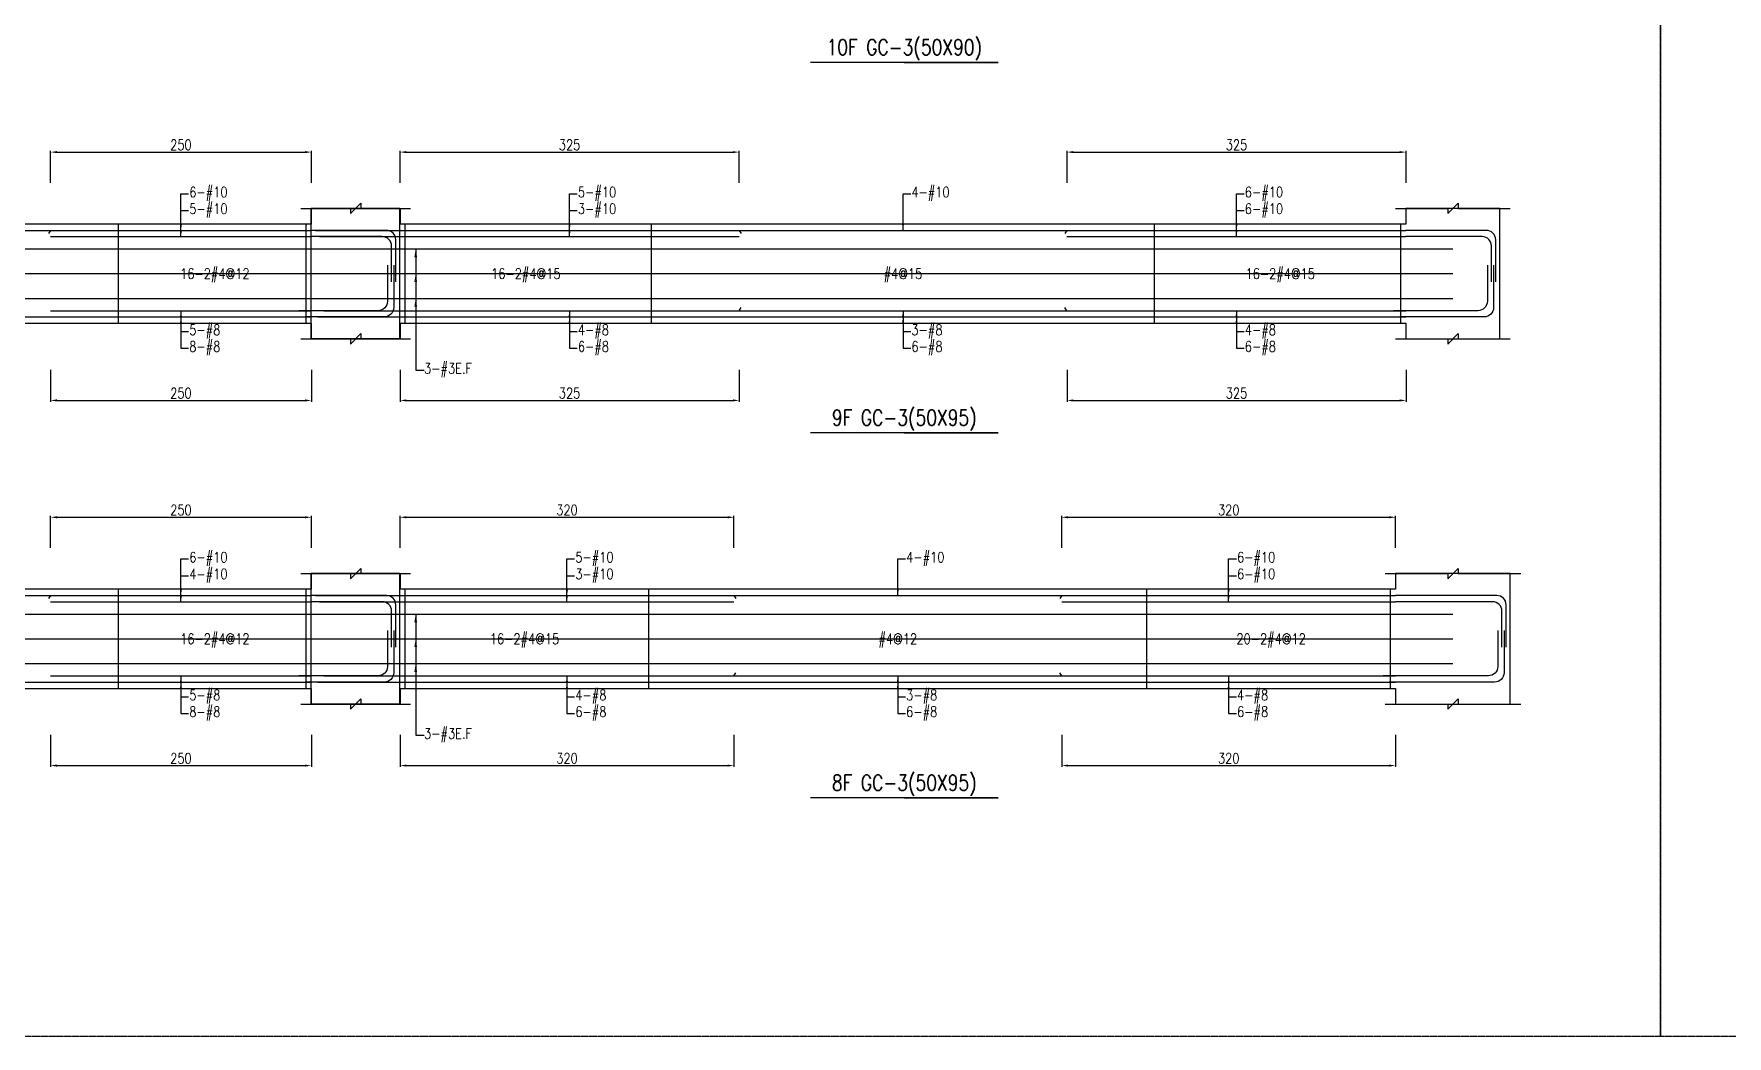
# Model space of a CAD drawing. Header units: millimetres. Extents: x 0 to 84580, y -12276 to 4373.
# Drawn here: x 31044 to 32667, y -6138 to -5177 of the extents above; entities that cross this region are included whole.
import ezdxf
from ezdxf.enums import TextEntityAlignment as Align

# ---------------------------------------------------------------- set-up
doc = ezdxf.new("R2010")
doc.units = ezdxf.units.MM
doc.header["$MEASUREMENT"] = 0
doc.linetypes.add('CENTER', pattern=[2, 1.25, -0.25, 0.25, -0.25])
for name, color, linetype in [('S-DIM', 2, 'Continuous'), ('S-GRID', 1, 'CENTER'), ('S-LEADER', 2, 'Continuous'), ('S-RC', 130, 'Continuous'), ('S-REINF', 6, 'Continuous'), ('S-TEXT', 2, 'Continuous')]:
    doc.layers.add(name, color=color, linetype=linetype)
doc.styles.add('CS4', font='romans.shx', dxfattribs={"width": 0.8, "bigfont": 'lsp.shx'})
doc.styles.get("Standard").update_dxf_attribs({"font": 'arial.ttf'})
doc.dimstyles.new('ISO-25', dxfattribs={"dimtxt": 2.5, "dimasz": 2.5, "dimexe": 1.25, "dimexo": 0.625, "dimtad": 1, "dimtxsty": 'Standard', "dimcen": 2.5, "dimadec": 0, "dimazin": 0, "dimtfac": 1, "dimtmove": 0, "dimatfit": 3, "dimfxl": 0, "dimarcsym": 0})

# ---------------------------------------------------------------- blocks, each defined once
blk = doc.blocks.new('*D1363')
at = {"layer": 'DEFPOINTS', "color": 0, "transparency": 16777216}
for p in [(31309.6, -5640.7), (31059.6, -5670.7), (31309.6, -5670.7)]:
    blk.add_point(p, dxfattribs=at)
at = {"layer": 'S-DIM', "color": 0, "lineweight": -2, "transparency": 16777216}
for p, q in [((31059.6, -5670.1), (31059.6, -5639.4)), ((31065.6, -5640.7), (31303.6, -5640.7)), ((31309.6, -5670.1), (31309.6, -5639.4))]:
    blk.add_line(p, q, dxfattribs=at)
at = {"layer": 'S-DIM', "color": 0, "transparency": 16777216}
for points in [[(31065.6, -5639.7), (31065.6, -5641.7), (31059.6, -5640.7)], [(31303.6, -5639.7), (31303.6, -5641.7), (31309.6, -5640.7)]]:
    blk.add_solid(points, dxfattribs=at)
at = {"layer": 'S-DIM', "color": 0, "transparency": 16777216, "insert": (31184.6, -5633.7), "char_height": 10, "attachment_point": 5, "style": 'CS4'}
blk.add_mtext('250', dxfattribs=at)
blk = doc.blocks.new('*D1345')
at = {"layer": 'DEFPOINTS', "color": 0, "transparency": 16777216}
for p in [(31059.6, -5848.7), (31309.6, -5848.7), (31309.6, -5878.7)]:
    blk.add_point(p, dxfattribs=at)
at = {"layer": 'S-DIM', "color": 0, "lineweight": -2, "transparency": 16777216}
for p, q in [((31059.6, -5849.3), (31059.6, -5879.9)), ((31309.6, -5849.3), (31309.6, -5879.9)), ((31065.6, -5878.7), (31303.6, -5878.7))]:
    blk.add_line(p, q, dxfattribs=at)
at = {"layer": 'S-DIM', "color": 0, "transparency": 16777216}
for points in [[(31065.6, -5877.7), (31065.6, -5879.7), (31059.6, -5878.7)], [(31303.6, -5877.7), (31303.6, -5879.7), (31309.6, -5878.7)]]:
    blk.add_solid(points, dxfattribs=at)
at = {"layer": 'S-DIM', "color": 0, "transparency": 16777216, "insert": (31184.6, -5871.7), "char_height": 10, "attachment_point": 5, "style": 'CS4'}
blk.add_mtext('250', dxfattribs=at)
blk = doc.blocks.new('*D1347')
at = {"layer": 'DEFPOINTS', "color": 0, "transparency": 16777216}
for p in [(31309.6, -5290.7), (31059.6, -5320.7), (31309.6, -5320.7)]:
    blk.add_point(p, dxfattribs=at)
at = {"layer": 'S-DIM', "color": 0, "lineweight": -2, "transparency": 16777216}
for p, q in [((31059.6, -5320.1), (31059.6, -5289.4)), ((31065.6, -5290.7), (31303.6, -5290.7)), ((31309.6, -5320.1), (31309.6, -5289.4))]:
    blk.add_line(p, q, dxfattribs=at)
at = {"layer": 'S-DIM', "color": 0, "transparency": 16777216}
for points in [[(31065.6, -5289.7), (31065.6, -5291.7), (31059.6, -5290.7)], [(31303.6, -5289.7), (31303.6, -5291.7), (31309.6, -5290.7)]]:
    blk.add_solid(points, dxfattribs=at)
at = {"layer": 'S-DIM', "color": 0, "transparency": 16777216, "insert": (31184.6, -5283.7), "char_height": 10, "attachment_point": 5, "style": 'CS4'}
blk.add_mtext('250', dxfattribs=at)
blk = doc.blocks.new('*D1349')
at = {"layer": 'DEFPOINTS', "color": 0, "transparency": 16777216}
for p in [(31059.6, -5498.7), (31309.6, -5498.7), (31309.6, -5528.7)]:
    blk.add_point(p, dxfattribs=at)
at = {"layer": 'S-DIM', "color": 0, "lineweight": -2, "transparency": 16777216}
for p, q in [((31059.6, -5499.3), (31059.6, -5529.9)), ((31309.6, -5499.3), (31309.6, -5529.9)), ((31065.6, -5528.7), (31303.6, -5528.7))]:
    blk.add_line(p, q, dxfattribs=at)
at = {"layer": 'S-DIM', "color": 0, "transparency": 16777216}
for points in [[(31065.6, -5527.7), (31065.6, -5529.7), (31059.6, -5528.7)], [(31303.6, -5527.7), (31303.6, -5529.7), (31309.6, -5528.7)]]:
    blk.add_solid(points, dxfattribs=at)
at = {"layer": 'S-DIM', "color": 0, "transparency": 16777216, "insert": (31184.6, -5521.7), "char_height": 10, "attachment_point": 5, "style": 'CS4'}
blk.add_mtext('250', dxfattribs=at)
blk = doc.blocks.new('*D1317')
at = {"layer": 'DEFPOINTS', "color": 0, "transparency": 16777216}
for p in [(31714.7, -5640.7), (31394.7, -5670.7), (31714.7, -5670.7)]:
    blk.add_point(p, dxfattribs=at)
at = {"layer": 'S-DIM', "color": 0, "lineweight": -2, "transparency": 16777216}
for p, q in [((31394.7, -5670.1), (31394.7, -5639.4)), ((31400.7, -5640.7), (31708.7, -5640.7)), ((31714.7, -5670.1), (31714.7, -5639.4))]:
    blk.add_line(p, q, dxfattribs=at)
at = {"layer": 'S-DIM', "color": 0, "transparency": 16777216}
for points in [[(31400.7, -5639.7), (31400.7, -5641.7), (31394.7, -5640.7)], [(31708.7, -5639.7), (31708.7, -5641.7), (31714.7, -5640.7)]]:
    blk.add_solid(points, dxfattribs=at)
at = {"layer": 'S-DIM', "color": 0, "transparency": 16777216, "insert": (31554.7, -5633.7), "char_height": 10, "attachment_point": 5, "style": 'CS4'}
blk.add_mtext('320', dxfattribs=at)
blk = doc.blocks.new('*D1318')
at = {"layer": 'DEFPOINTS', "color": 0, "transparency": 16777216}
for p in [(32349.1, -5640.7), (32029.1, -5670.7), (32349.1, -5670.7)]:
    blk.add_point(p, dxfattribs=at)
at = {"layer": 'S-DIM', "color": 0, "lineweight": -2, "transparency": 16777216}
for p, q in [((32029.1, -5670.1), (32029.1, -5639.4)), ((32035.1, -5640.7), (32343.1, -5640.7)), ((32349.1, -5670.1), (32349.1, -5639.4))]:
    blk.add_line(p, q, dxfattribs=at)
at = {"layer": 'S-DIM', "color": 0, "transparency": 16777216}
for points in [[(32035.1, -5639.7), (32035.1, -5641.7), (32029.1, -5640.7)], [(32343.1, -5639.7), (32343.1, -5641.7), (32349.1, -5640.7)]]:
    blk.add_solid(points, dxfattribs=at)
at = {"layer": 'S-DIM', "color": 0, "transparency": 16777216, "insert": (32189.1, -5633.7), "char_height": 10, "attachment_point": 5, "style": 'CS4'}
blk.add_mtext('320', dxfattribs=at)
blk = doc.blocks.new('*D1319')
at = {"layer": 'DEFPOINTS', "color": 0, "transparency": 16777216}
for p in [(31394.7, -5848.7), (31714.7, -5848.7), (31714.7, -5878.7)]:
    blk.add_point(p, dxfattribs=at)
at = {"layer": 'S-DIM', "color": 0, "lineweight": -2, "transparency": 16777216}
for p, q in [((31394.7, -5849.3), (31394.7, -5879.9)), ((31714.7, -5849.3), (31714.7, -5879.9)), ((31400.7, -5878.7), (31708.7, -5878.7))]:
    blk.add_line(p, q, dxfattribs=at)
at = {"layer": 'S-DIM', "color": 0, "transparency": 16777216}
for points in [[(31400.7, -5877.7), (31400.7, -5879.7), (31394.7, -5878.7)], [(31708.7, -5877.7), (31708.7, -5879.7), (31714.7, -5878.7)]]:
    blk.add_solid(points, dxfattribs=at)
at = {"layer": 'S-DIM', "color": 0, "transparency": 16777216, "insert": (31554.7, -5871.7), "char_height": 10, "attachment_point": 5, "style": 'CS4'}
blk.add_mtext('320', dxfattribs=at)
blk = doc.blocks.new('*D1326')
at = {"layer": 'DEFPOINTS', "color": 0, "transparency": 16777216}
for p in [(32029.1, -5848.7), (32349.1, -5848.7), (32349.1, -5878.7)]:
    blk.add_point(p, dxfattribs=at)
at = {"layer": 'S-DIM', "color": 0, "lineweight": -2, "transparency": 16777216}
for p, q in [((32029.1, -5849.3), (32029.1, -5879.9)), ((32349.1, -5849.3), (32349.1, -5879.9)), ((32035.1, -5878.7), (32343.1, -5878.7))]:
    blk.add_line(p, q, dxfattribs=at)
at = {"layer": 'S-DIM', "color": 0, "transparency": 16777216}
for points in [[(32035.1, -5877.7), (32035.1, -5879.7), (32029.1, -5878.7)], [(32343.1, -5877.7), (32343.1, -5879.7), (32349.1, -5878.7)]]:
    blk.add_solid(points, dxfattribs=at)
at = {"layer": 'S-DIM', "color": 0, "transparency": 16777216, "insert": (32189.1, -5871.7), "char_height": 10, "attachment_point": 5, "style": 'CS4'}
blk.add_mtext('320', dxfattribs=at)
blk = doc.blocks.new('*D1327')
at = {"layer": 'DEFPOINTS', "color": 0, "transparency": 16777216}
for p in [(31719.7, -5290.7), (31394.7, -5320.7), (31719.7, -5320.7)]:
    blk.add_point(p, dxfattribs=at)
at = {"layer": 'S-DIM', "color": 0, "lineweight": -2, "transparency": 16777216}
for p, q in [((31394.7, -5320.1), (31394.7, -5289.4)), ((31400.7, -5290.7), (31713.7, -5290.7)), ((31719.7, -5320.1), (31719.7, -5289.4))]:
    blk.add_line(p, q, dxfattribs=at)
at = {"layer": 'S-DIM', "color": 0, "transparency": 16777216}
for points in [[(31400.7, -5289.7), (31400.7, -5291.7), (31394.7, -5290.7)], [(31713.7, -5289.7), (31713.7, -5291.7), (31719.7, -5290.7)]]:
    blk.add_solid(points, dxfattribs=at)
at = {"layer": 'S-DIM', "color": 0, "transparency": 16777216, "insert": (31557.2, -5283.7), "char_height": 10, "attachment_point": 5, "style": 'CS4'}
blk.add_mtext('325', dxfattribs=at)
blk = doc.blocks.new('*D1328')
at = {"layer": 'DEFPOINTS', "color": 0, "transparency": 16777216}
for p in [(32359.1, -5290.7), (32034.1, -5320.7), (32359.1, -5320.7)]:
    blk.add_point(p, dxfattribs=at)
at = {"layer": 'S-DIM', "color": 0, "lineweight": -2, "transparency": 16777216}
for p, q in [((32034.1, -5320.1), (32034.1, -5289.4)), ((32040.1, -5290.7), (32353.1, -5290.7)), ((32359.1, -5320.1), (32359.1, -5289.4))]:
    blk.add_line(p, q, dxfattribs=at)
at = {"layer": 'S-DIM', "color": 0, "transparency": 16777216}
for points in [[(32040.1, -5289.7), (32040.1, -5291.7), (32034.1, -5290.7)], [(32353.1, -5289.7), (32353.1, -5291.7), (32359.1, -5290.7)]]:
    blk.add_solid(points, dxfattribs=at)
at = {"layer": 'S-DIM', "color": 0, "transparency": 16777216, "insert": (32196.6, -5283.7), "char_height": 10, "attachment_point": 5, "style": 'CS4'}
blk.add_mtext('325', dxfattribs=at)
blk = doc.blocks.new('*D1329')
at = {"layer": 'DEFPOINTS', "color": 0, "transparency": 16777216}
for p in [(31394.7, -5498.7), (31719.7, -5498.7), (31719.7, -5528.7)]:
    blk.add_point(p, dxfattribs=at)
at = {"layer": 'S-DIM', "color": 0, "lineweight": -2, "transparency": 16777216}
for p, q in [((31394.7, -5499.3), (31394.7, -5529.9)), ((31719.7, -5499.3), (31719.7, -5529.9)), ((31400.7, -5528.7), (31713.7, -5528.7))]:
    blk.add_line(p, q, dxfattribs=at)
at = {"layer": 'S-DIM', "color": 0, "transparency": 16777216}
for points in [[(31400.7, -5527.7), (31400.7, -5529.7), (31394.7, -5528.7)], [(31713.7, -5527.7), (31713.7, -5529.7), (31719.7, -5528.7)]]:
    blk.add_solid(points, dxfattribs=at)
at = {"layer": 'S-DIM', "color": 0, "transparency": 16777216, "insert": (31557.2, -5521.7), "char_height": 10, "attachment_point": 5, "style": 'CS4'}
blk.add_mtext('325', dxfattribs=at)
blk = doc.blocks.new('*D1330')
at = {"layer": 'DEFPOINTS', "color": 0, "transparency": 16777216}
for p in [(32034.1, -5498.7), (32359.1, -5498.7), (32359.1, -5528.7)]:
    blk.add_point(p, dxfattribs=at)
at = {"layer": 'S-DIM', "color": 0, "lineweight": -2, "transparency": 16777216}
for p, q in [((32034.1, -5499.3), (32034.1, -5529.9)), ((32359.1, -5499.3), (32359.1, -5529.9)), ((32040.1, -5528.7), (32353.1, -5528.7))]:
    blk.add_line(p, q, dxfattribs=at)
at = {"layer": 'S-DIM', "color": 0, "transparency": 16777216}
for points in [[(32040.1, -5527.7), (32040.1, -5529.7), (32034.1, -5528.7)], [(32353.1, -5527.7), (32353.1, -5529.7), (32359.1, -5528.7)]]:
    blk.add_solid(points, dxfattribs=at)
at = {"layer": 'S-DIM', "color": 0, "transparency": 16777216, "insert": (32196.6, -5521.7), "char_height": 10, "attachment_point": 5, "style": 'CS4'}
blk.add_mtext('325', dxfattribs=at)

msp = doc.modelspace()

# ---------------------------------------------------------------- linework, layer by layer
at = {"layer": 'S-GRID'}
for points in [[(29374, -6138), (32603, -6138), (32603, -4069), (29374, -4069), (29374, -6138)], [(32603, -6138), (35832, -6138), (35832, -4069), (32603, -4069), (32603, -6138)]]:
    msp.add_lwpolyline(points, dxfattribs=at)
at = {"layer": 'S-RC'}
for points in [[(31878.067, -5204.682), (31968.067, -5204.682), (31788.067, -5204.682)], [(31299.467, -5344.682), (31347.067, -5344.692), (31347.066, -5349.692), (31357.068, -5339.693), (31357.067, -5344.693), (31404.667, -5344.703)], [(31299.567, -5344.682), (31347.067, -5344.692), (31347.066, -5349.692), (31357.068, -5339.693), (31357.067, -5344.693), (31404.567, -5344.703)], [(32349.067, -5344.682), (32399.067, -5344.692), (32399.066, -5349.692), (32409.068, -5339.694), (32409.067, -5344.694), (32459.067, -5344.704)], [(31394.667, -5454.682), (31394.667, -5469.682), (31309.467, -5469.682), (31309.467, -5344.682), (31394.667, -5344.682), (31394.667, -5359.682)], [(31309.567, -5454.682), (31309.567, -5469.682), (31394.567, -5469.682), (31394.567, -5344.682), (31309.567, -5344.682), (31309.567, -5359.682)], [(32359.067, -5454.682), (32359.067, -5469.682), (32449.067, -5469.682), (32449.067, -5344.682), (32359.067, -5344.682), (32359.067, -5359.682)], [(31309.567, -5359.682), (30569.567, -5359.682)], [(32359.067, -5359.682), (31394.667, -5359.682)], [(30569.567, -5454.682), (31309.567, -5454.682)], [(31299.467, -5469.682), (31347.067, -5469.692), (31347.066, -5474.692), (31357.068, -5464.693), (31357.067, -5469.693), (31404.667, -5469.703)], [(31299.567, -5469.682), (31347.067, -5469.692), (31347.066, -5474.692), (31357.068, -5464.693), (31357.067, -5469.693), (31404.567, -5469.703)], [(31394.667, -5454.682), (32359.067, -5454.682)], [(32349.067, -5469.682), (32399.067, -5469.692), (32399.066, -5474.692), (32409.068, -5464.694), (32409.067, -5469.694), (32459.067, -5469.704)], [(31878.067, -5559.682), (31968.067, -5559.682), (31788.067, -5559.682)], [(31299.467, -5694.682), (31347.067, -5694.692), (31347.066, -5699.692), (31357.068, -5689.693), (31357.067, -5694.693), (31404.667, -5694.703)], [(31299.567, -5694.682), (31347.067, -5694.692), (31347.066, -5699.692), (31357.068, -5689.693), (31357.067, -5694.693), (31404.567, -5694.703)], [(31394.667, -5804.682), (31394.667, -5819.682), (31309.467, -5819.682), (31309.467, -5694.682), (31394.667, -5694.682), (31394.667, -5709.682)], [(31309.567, -5804.682), (31309.567, -5819.682), (31394.567, -5819.682), (31394.567, -5694.682), (31309.567, -5694.682), (31309.567, -5709.682)], [(32339.067, -5694.682), (32399.067, -5694.694), (32399.066, -5699.694), (32409.068, -5689.696), (32409.067, -5694.696), (32469.067, -5694.708)], [(32349.067, -5804.682), (32349.067, -5819.682), (32459.067, -5819.682), (32459.067, -5694.682), (32349.067, -5694.682), (32349.067, -5709.682)], [(31309.567, -5709.682), (30569.567, -5709.682)], [(32349.067, -5709.682), (31394.667, -5709.682)], [(30569.567, -5804.682), (31309.567, -5804.682)], [(31394.667, -5804.682), (32349.067, -5804.682)], [(31299.467, -5819.682), (31347.067, -5819.692), (31347.066, -5824.692), (31357.068, -5814.693), (31357.067, -5819.693), (31404.667, -5819.703)], [(31299.567, -5819.682), (31347.067, -5819.692), (31347.066, -5824.692), (31357.068, -5814.693), (31357.067, -5819.693), (31404.567, -5819.703)], [(32339.067, -5819.682), (32399.067, -5819.694), (32399.066, -5824.694), (32409.068, -5814.696), (32409.067, -5819.696), (32469.067, -5819.708)], [(31878.067, -5909.682), (31968.067, -5909.682), (31788.067, -5909.682)]]:
    msp.add_lwpolyline(points, dxfattribs=at)
at = {"layer": 'S-REINF'}
for points in [[(30819.567, -5365.682), (31059.567, -5365.682)], [(31059.567, -5365.682), (31057.567, -5368.682)], [(31059.567, -5365.682), (31309.567, -5365.682)], [(31059.567, -5371.682), (31309.567, -5371.682)], [(31313.467, -5365.682), (31394.667, -5365.682)], [(31317.467, -5371.682), (31394.667, -5371.682)], [(31394.667, -5365.682), (31719.667, -5365.682)], [(31394.667, -5371.682), (31719.667, -5371.682)], [(31719.667, -5365.682), (31721.667, -5368.682)], [(31719.667, -5365.682), (32034.067, -5365.682)], [(32034.067, -5365.682), (32032.067, -5368.682)], [(32034.067, -5365.682), (32359.067, -5365.682)], [(32034.067, -5371.682), (32359.067, -5371.682)], [(30819.567, -5448.682), (31059.567, -5448.682)], [(31059.567, -5442.682), (31309.567, -5442.682)], [(31059.567, -5448.682), (31309.567, -5448.682)], [(31315.467, -5448.682), (31394.667, -5448.682)], [(31321.467, -5442.682), (31394.667, -5442.682)], [(31394.667, -5442.682), (31719.667, -5442.682)], [(31394.667, -5448.682), (31719.667, -5448.682)], [(31719.667, -5442.682), (31721.667, -5439.682)], [(31719.667, -5442.682), (32034.067, -5442.682)], [(31719.667, -5448.682), (32034.067, -5448.682)], [(32034.067, -5442.682), (32032.067, -5439.682)], [(32034.067, -5442.682), (32359.067, -5442.682)], [(32034.067, -5448.682), (32359.067, -5448.682)], [(30819.567, -5715.682), (31059.567, -5715.682)], [(31059.567, -5715.682), (31057.567, -5718.682)], [(31059.567, -5715.682), (31309.567, -5715.682)], [(31059.567, -5721.682), (31309.567, -5721.682)], [(31313.467, -5715.682), (31394.667, -5715.682)], [(31317.467, -5721.682), (31394.667, -5721.682)], [(31394.667, -5715.682), (31714.667, -5715.682)], [(31394.667, -5721.682), (31714.667, -5721.682)], [(31714.667, -5715.682), (31716.667, -5718.682)], [(31714.667, -5715.682), (32029.067, -5715.682)], [(32029.067, -5715.682), (32027.067, -5718.682)], [(32029.067, -5715.682), (32349.067, -5715.682)], [(32029.067, -5721.682), (32349.067, -5721.682)], [(31059.567, -5792.682), (31309.567, -5792.682)], [(31321.467, -5792.682), (31394.667, -5792.682)], [(31394.667, -5792.682), (31714.667, -5792.682)], [(31714.667, -5792.682), (31716.667, -5789.682)], [(31714.667, -5792.682), (32029.067, -5792.682)], [(32029.067, -5792.682), (32027.067, -5789.682)], [(32029.067, -5792.682), (32349.067, -5792.682)], [(30819.567, -5798.682), (31059.567, -5798.682)], [(31059.567, -5798.682), (31309.567, -5798.682)], [(31315.467, -5798.682), (31394.667, -5798.682)], [(31394.667, -5798.682), (31714.667, -5798.682)], [(31714.667, -5798.682), (32029.067, -5798.682)], [(32029.067, -5798.682), (32349.067, -5798.682)]]:
    msp.add_lwpolyline(points, dxfattribs=at)
at = {"layer": 'S-REINF', "color": 1}
for points in [[(31124.567, -5454.682), (31124.567, -5359.682)], [(31304.567, -5454.682), (31304.567, -5359.682)], [(31399.667, -5454.682), (31399.667, -5359.682)], [(31635.767, -5454.682), (31635.767, -5359.682)], [(32117.967, -5454.682), (32117.967, -5359.682)], [(32354.067, -5454.682), (32354.067, -5359.682)], [(30527.067, -5383.432), (31352.067, -5383.432)], [(31352.067, -5383.432), (32404.067, -5383.432)], [(30527.067, -5407.182), (31352.067, -5407.182)], [(31352.067, -5407.182), (32404.067, -5407.182)], [(30527.067, -5430.932), (31352.067, -5430.932)], [(31352.067, -5430.932), (32404.067, -5430.932)], [(31124.567, -5804.682), (31124.567, -5709.682)], [(31304.567, -5804.682), (31304.567, -5709.682)], [(31399.667, -5804.682), (31399.667, -5709.682)], [(31633.267, -5804.682), (31633.267, -5709.682)], [(32110.467, -5804.682), (32110.467, -5709.682)], [(32344.067, -5804.682), (32344.067, -5709.682)], [(30527.067, -5733.432), (31352.067, -5733.432)], [(31352.067, -5733.432), (32404.067, -5733.432)], [(30527.067, -5757.182), (31352.067, -5757.182)], [(31352.067, -5757.182), (32404.067, -5757.182)], [(30527.067, -5780.932), (31352.067, -5780.932)], [(31352.067, -5780.932), (32404.067, -5780.932)]]:
    msp.add_lwpolyline(points, dxfattribs=at)
at = {"layer": 'S-REINF'}
for points in [[(31390.567, -5415.182), (31390.567, -5374.682, 0.41421356), (31381.567, -5365.682), (31309.567, -5365.682)], [(31386.567, -5415.182), (31386.567, -5380.682, 0.41421356), (31377.567, -5371.682), (31309.567, -5371.682)], [(32445.067, -5415.182), (32445.067, -5374.682, 0.41421356), (32436.067, -5365.682), (32359.067, -5365.682)], [(32441.067, -5415.182), (32441.067, -5380.682, 0.41421356), (32432.067, -5371.682), (32359.067, -5371.682)], [(31382.567, -5399.182), (31382.567, -5433.682, -0.41421356), (31373.567, -5442.682), (31297.567, -5442.682)], [(31388.567, -5399.182), (31388.567, -5439.682, -0.41421356), (31379.567, -5448.682), (31303.567, -5448.682)], [(32437.067, -5399.182), (32437.067, -5433.682, -0.41421356), (32428.067, -5442.682), (32347.067, -5442.682)], [(32443.067, -5399.182), (32443.067, -5439.682, -0.41421356), (32434.067, -5448.682), (32353.067, -5448.682)], [(31390.567, -5765.182), (31390.567, -5724.682, 0.41421356), (31381.567, -5715.682), (31309.567, -5715.682)], [(31386.567, -5765.182), (31386.567, -5730.682, 0.41421356), (31377.567, -5721.682), (31309.567, -5721.682)], [(32455.067, -5765.182), (32455.067, -5724.682, 0.41421356), (32446.067, -5715.682), (32349.067, -5715.682)], [(32451.067, -5765.182), (32451.067, -5730.682, 0.41421356), (32442.067, -5721.682), (32349.067, -5721.682)], [(31382.567, -5749.182), (31382.567, -5783.682, -0.41421356), (31373.567, -5792.682), (31297.567, -5792.682)], [(31388.567, -5749.182), (31388.567, -5789.682, -0.41421356), (31379.567, -5798.682), (31303.567, -5798.682)], [(32447.067, -5749.182), (32447.067, -5783.682, -0.41421356), (32438.067, -5792.682), (32337.067, -5792.682)], [(32453.067, -5749.182), (32453.067, -5789.682, -0.41421356), (32444.067, -5798.682), (32343.067, -5798.682)]]:
    msp.add_lwpolyline(points, format="xyb", dxfattribs=at)

# ---------------------------------------------------------------- texts
at = {"layer": 'S-LEADER', "char_height": 10, "attachment_point": 4, "style": 'CS4'}
for s, insert in [('6-#10', (31192.567, -5330.682)), ('5-#10', (31565.167, -5330.682)), ('4-#10', (31884.867, -5330.682)), ('6-#10', (32204.567, -5330.682)), ('5-#10', (31192.567, -5346.682)), ('3-#10', (31565.167, -5346.682)), ('6-#10', (32204.567, -5346.682)), ('5-#8', (31192.567, -5462.682)), ('4-#8', (31565.167, -5462.682)), ('3-#8', (31884.867, -5462.682)), ('4-#8', (32204.567, -5462.682)), ('8-#8', (31192.567, -5478.682)), ('6-#8', (31565.167, -5478.682)), ('6-#8', (31884.867, -5478.682)), ('6-#8', (32204.567, -5478.682)), ('6-#10', (31192.567, -5680.682)), ('5-#10', (31562.667, -5680.682)), ('4-#10', (31879.867, -5680.682)), ('6-#10', (32197.067, -5680.682)), ('4-#10', (31192.567, -5696.682)), ('3-#10', (31562.667, -5696.682)), ('6-#10', (32197.067, -5696.682)), ('5-#8', (31192.567, -5812.682)), ('4-#8', (31562.667, -5812.682)), ('3-#8', (31879.867, -5812.682)), ('4-#8', (32197.067, -5812.682)), ('8-#8', (31192.567, -5828.682)), ('6-#8', (31562.667, -5828.682)), ('6-#8', (31879.867, -5828.682)), ('6-#8', (32197.067, -5828.682))]:
    msp.add_mtext(s, dxfattribs=dict(at, insert=insert))
at = {"layer": 'S-LEADER', "color": 3, "char_height": 10, "attachment_point": 4, "style": 'CS4'}
for insert in [(31417.667, -5499.682), (31417.667, -5849.682)]:
    msp.add_mtext('3-#3E.F', dxfattribs=dict(at, insert=insert))
at = {"layer": 'S-RC', "style": 'CS4', "width": 0.8}
for s, p in [('10F GC-3(50X90)', (31878.067, -5197.682)), ('9F GC-3(50X95)', (31878.067, -5552.682)), ('8F GC-3(50X95)', (31878.067, -5902.682))]:
    msp.add_text(s, height=15, dxfattribs=at).set_placement(p, align=Align.CENTER)
at = {"layer": 'S-TEXT', "color": 1, "style": 'CS4', "width": 0.8}
for s, p in [('16-2#4@12', (31217.067, -5412.182)), ('16-2#4@15', (31515.217, -5412.182)), ('#4@15', (31876.867, -5412.182)), ('16-2#4@15', (32238.517, -5412.182)), ('16-2#4@12', (31217.067, -5762.182)), ('16-2#4@15', (31513.967, -5762.182)), ('#4@12', (31871.867, -5762.182)), ('20-2#4@12', (32229.767, -5762.182))]:
    msp.add_text(s, height=10, dxfattribs=at).set_placement(p, align=Align.CENTER)

# ---------------------------------------------------------------- dimensions: what is measured, and where the dimension line sits
at = {"layer": 'S-DIM'}
for p1, p2, distance, picture, middle in [((31059.567, -5320.682), (31309.567, -5320.682), 30, '*D1347', (31184.567, -5283.682)), ((31394.667, -5320.682), (31719.667, -5320.682), 30, '*D1327', (31557.167, -5283.682)), ((32034.067, -5320.682), (32359.067, -5320.682), 30, '*D1328', (32196.567, -5283.682)), ((31059.567, -5498.682), (31309.567, -5498.682), -30, '*D1349', (31184.567, -5521.682)), ((31394.667, -5498.682), (31719.667, -5498.682), -30, '*D1329', (31557.167, -5521.682)), ((32034.067, -5498.682), (32359.067, -5498.682), -30, '*D1330', (32196.567, -5521.682)), ((31059.567, -5670.682), (31309.567, -5670.682), 30, '*D1363', (31184.567, -5633.682)), ((31394.667, -5670.682), (31714.667, -5670.682), 30, '*D1317', (31554.667, -5633.682)), ((32029.067, -5670.682), (32349.067, -5670.682), 30, '*D1318', (32189.067, -5633.682)), ((31059.567, -5848.682), (31309.567, -5848.682), -30, '*D1345', (31184.567, -5871.682)), ((31394.667, -5848.682), (31714.667, -5848.682), -30, '*D1319', (31554.667, -5871.682)), ((32029.067, -5848.682), (32349.067, -5848.682), -30, '*D1326', (32189.067, -5871.682))]:
    dim = msp.add_aligned_dim(p1=p1, p2=p2, distance=distance, dimstyle='ISO-25', override={"dimtxt": 10, "dimasz": 6, "dimgap": 2, "dimtxsty": 'CS4'}, dxfattribs=at)
    dim.commit()
    dim.dimension.update_dxf_attribs({"geometry": picture, "text_midpoint": middle})

# ---------------------------------------------------------------- leaders
at = {"layer": 'S-LEADER', "annotation_type": 0, "has_hookline": 1, "hookline_direction": 0}
for points, override, text_width in [([(31184.567, -5365.682), (31184.567, -5330.682), (31191.942, -5330.682)], {"dimasz": 6, "dimtad": 0}, 38.095), ([(31557.167, -5365.682), (31557.167, -5330.682), (31564.542, -5330.682)], {"dimasz": 6, "dimtad": 0}, 38.476), ([(31876.867, -5365.682), (31876.867, -5330.682), (31884.242, -5330.682)], {"dimasz": 6, "dimtad": 0}, 38.476), ([(32196.567, -5365.682), (32196.567, -5330.682), (32203.942, -5330.682)], {"dimasz": 6, "dimtad": 0}, 38.095), ([(31184.567, -5371.682), (31184.567, -5346.682), (31191.942, -5346.682)], {"dimasz": 6, "dimtad": 0}, 38.476), ([(31557.167, -5371.682), (31557.167, -5346.682), (31564.542, -5346.682)], {"dimasz": 6, "dimtad": 0}, 38.476), ([(32196.567, -5371.682), (32196.567, -5346.682), (32203.942, -5346.682)], {"dimasz": 6, "dimtad": 0}, 38.095), ([(31409.667, -5430.932), (31409.667, -5499.682), (31417.042, -5499.682)], {"dimasz": 8, "dimtad": 0}, 49.524), ([(31184.567, -5442.682), (31184.567, -5462.682), (31191.942, -5462.682)], {"dimasz": 6, "dimtad": 0}, 30.857), ([(31184.567, -5448.682), (31184.567, -5478.682), (31191.942, -5478.682)], {"dimasz": 6, "dimtad": 0}, 30.857), ([(31557.167, -5442.682), (31557.167, -5462.682), (31564.542, -5462.682)], {"dimasz": 6, "dimtad": 0}, 30.857), ([(31557.167, -5448.682), (31557.167, -5478.682), (31564.542, -5478.682)], {"dimasz": 6, "dimtad": 0}, 30.476), ([(31876.867, -5442.682), (31876.867, -5462.682), (31884.242, -5462.682)], {"dimasz": 6, "dimtad": 0}, 30.857), ([(31876.867, -5448.682), (31876.867, -5478.682), (31884.242, -5478.682)], {"dimasz": 6, "dimtad": 0}, 30.476), ([(32196.567, -5442.682), (32196.567, -5462.682), (32203.942, -5462.682)], {"dimasz": 6, "dimtad": 0}, 30.857), ([(32196.567, -5448.682), (32196.567, -5478.682), (32203.942, -5478.682)], {"dimasz": 6, "dimtad": 0}, 30.476), ([(31184.567, -5715.682), (31184.567, -5680.682), (31191.942, -5680.682)], {"dimasz": 6, "dimtad": 0}, 38.095), ([(31554.667, -5715.682), (31554.667, -5680.682), (31562.042, -5680.682)], {"dimasz": 6, "dimtad": 0}, 38.476), ([(31871.867, -5715.682), (31871.867, -5680.682), (31879.242, -5680.682)], {"dimasz": 6, "dimtad": 0}, 38.476), ([(32189.067, -5715.682), (32189.067, -5680.682), (32196.442, -5680.682)], {"dimasz": 6, "dimtad": 0}, 38.095), ([(31184.567, -5721.682), (31184.567, -5696.682), (31191.942, -5696.682)], {"dimasz": 6, "dimtad": 0}, 38.476), ([(31554.667, -5721.682), (31554.667, -5696.682), (31562.042, -5696.682)], {"dimasz": 6, "dimtad": 0}, 38.476), ([(32189.067, -5721.682), (32189.067, -5696.682), (32196.442, -5696.682)], {"dimasz": 6, "dimtad": 0}, 38.095), ([(31184.567, -5792.682), (31184.567, -5812.682), (31191.942, -5812.682)], {"dimasz": 6, "dimtad": 0}, 30.857), ([(31409.667, -5780.932), (31409.667, -5849.682), (31417.042, -5849.682)], {"dimasz": 8, "dimtad": 0}, 49.524), ([(31554.667, -5792.682), (31554.667, -5812.682), (31562.042, -5812.682)], {"dimasz": 6, "dimtad": 0}, 30.857), ([(31871.867, -5792.682), (31871.867, -5812.682), (31879.242, -5812.682)], {"dimasz": 6, "dimtad": 0}, 30.857), ([(32189.067, -5792.682), (32189.067, -5812.682), (32196.442, -5812.682)], {"dimasz": 6, "dimtad": 0}, 30.857), ([(31184.567, -5798.682), (31184.567, -5828.682), (31191.942, -5828.682)], {"dimasz": 6, "dimtad": 0}, 30.857), ([(31554.667, -5798.682), (31554.667, -5828.682), (31562.042, -5828.682)], {"dimasz": 6, "dimtad": 0}, 30.476), ([(31871.867, -5798.682), (31871.867, -5828.682), (31879.242, -5828.682)], {"dimasz": 6, "dimtad": 0}, 30.476), ([(32189.067, -5798.682), (32189.067, -5828.682), (32196.442, -5828.682)], {"dimasz": 6, "dimtad": 0}, 30.476)]:
    msp.add_leader(points, dimstyle='ISO-25', override=override, dxfattribs=dict(at, text_width=text_width))
at = {"layer": 'S-LEADER'}
for points in [[(31409.667, -5383.432), (31409.667, -5499.682), (31417.667, -5499.682)], [(31409.667, -5407.182), (31409.667, -5499.682), (31417.667, -5499.682)], [(31409.667, -5733.432), (31409.667, -5849.682), (31417.667, -5849.682)], [(31409.667, -5757.182), (31409.667, -5849.682), (31417.667, -5849.682)]]:
    msp.add_leader(points, dimstyle='ISO-25', override={"dimasz": 8}, dxfattribs=at)

doc.saveas('drawing.dxf')
